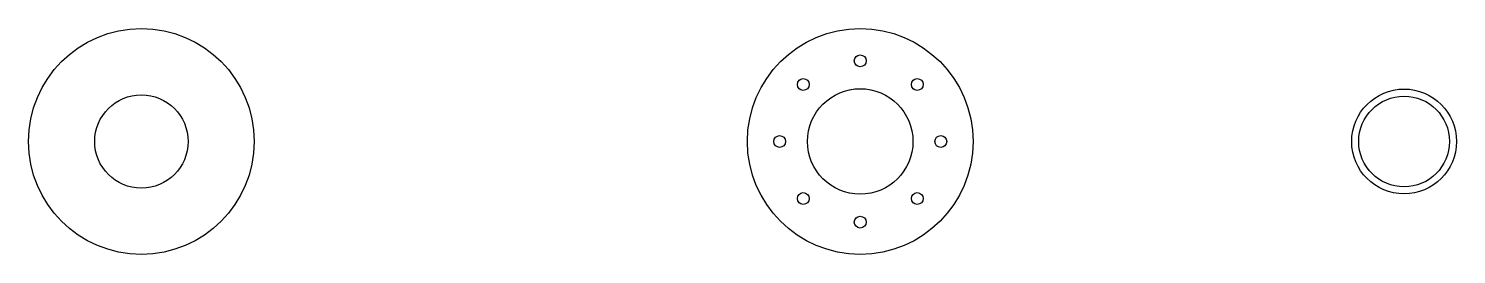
# Model space of a CAD drawing. Extents: x 1620 to 3746, y 1414 to 1750.
import ezdxf

# ---------------------------------------------------------------- set-up
doc = ezdxf.new("R2010")
doc.units = 0
doc.header["$MEASUREMENT"] = 0
doc.layers.get('0').update_dxf_attribs({"linetype": 'CONTINUOUS'})

msp = doc.modelspace()

# ---------------------------------------------------------------- linework, layer by layer
for centre, radius in [((1787.9, 1581.6), 168), ((2858.3, 1581.6), 168), ((2858.3, 1701.6), 8.8), ((2773.5, 1666.4), 8.8), ((2858.3, 1581.6), 78.5), ((2943.2, 1666.4), 8.8), ((3668.1, 1581.6), 78), ((1787.9, 1581.6), 69.5), ((3668.1, 1581.6), 67.5), ((2738.3, 1581.6), 8.8), ((2978.3, 1581.6), 8.8), ((2773.5, 1496.7), 8.8), ((2943.2, 1496.7), 8.8), ((2858.3, 1461.6), 8.8)]:
    msp.add_circle(centre, radius)

doc.saveas('drawing.dxf')
